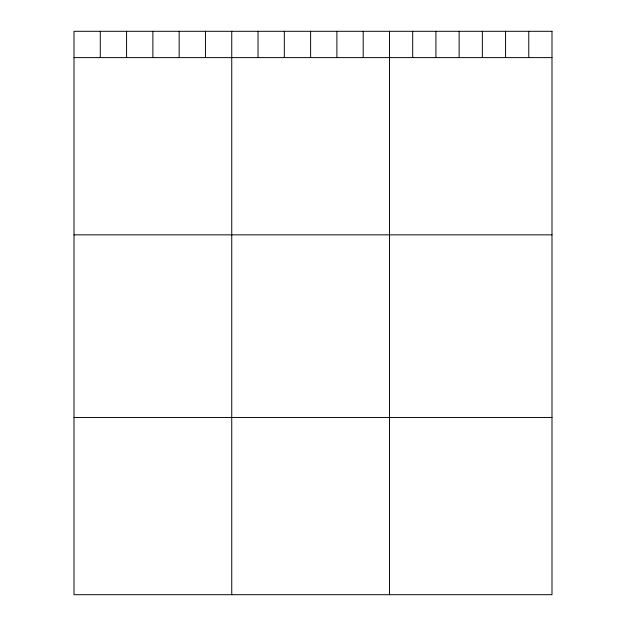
<?xml version="1.0" encoding="UTF-8"?>
<svg xmlns="http://www.w3.org/2000/svg" width="626" height="626" viewBox="0 0 626 626"><rect width="100%" height="100%" fill="white"/><g stroke="black" fill="none" stroke-linecap="round" stroke-linejoin="round"><path stroke-width="0.94" d="M74.009 57.615L551.991 57.615M74.009 234.852L551.991 234.852M74.009 417.464L551.991 417.464M528.774 31.3L528.774 57.615M505.565 31.3L505.565 57.615M482.349 31.3L482.349 57.615M459.132 31.3L459.132 57.615M435.915 31.3L435.915 57.615M412.698 31.3L412.698 57.615M389.482 31.3L389.482 594.7M363.19 31.3L363.19 57.615M336.898 31.3L336.898 57.615M310.613 31.3L310.613 57.615M284.321 31.3L284.321 57.615M258.029 31.3L258.029 57.615M231.745 31.3L231.745 594.7M205.453 31.3L205.453 57.615M179.161 31.3L179.161 57.615M152.877 31.3L152.877 57.615M126.585 31.3L126.585 57.615M100.293 31.3L100.293 57.615M551.991 31.3L74.009 31.3L74.009 594.7L551.991 594.7L551.991 31.3"/></g></svg>
